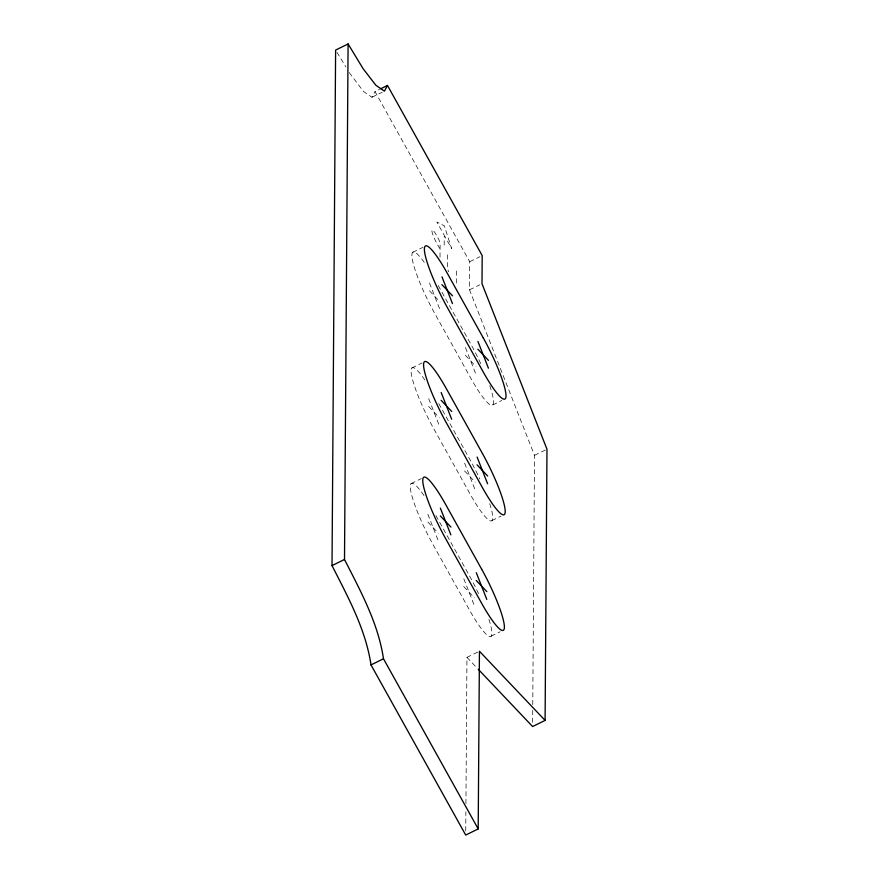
<?xml version="1.0" encoding="UTF-8"?>
<svg xmlns="http://www.w3.org/2000/svg" width="879" height="879" viewBox="0 0 879 879"><rect width="100%" height="100%" fill="white"/><g stroke="black" fill="none" stroke-linecap="round" stroke-linejoin="round"><path stroke-width="0.66" stroke-dasharray="4.39 3.3" d="M440.016 257.151L440.115 243.538A5.285 0.846 63.9 0 0 437.676 237.33L436.907 235.957A10.867 1.747 63.9 0 0 431.853 230.617A10.867 1.747 63.9 0 0 436.863 243.384L439.555 248.219M444.181 245.098L444.247 235.286L436.841 221.991L444.313 225.826L451.641 248.581L444.763 236.22M447.389 254.778L447.301 267.029A9.746 1.56 63.9 0 0 448.609 271.765M456.421 271.007L456.344 283.258A9.746 1.56 63.9 0 1 455.003 283.236M465.738 830.952L465.881 811.811M465.936 803.615L466.958 657.371L478.297 651.8M532.762 704.617L534.498 455.355L469.518 289.839L469.716 261.711L375.003 91.57L379.541 89.35M532.641 722.428L532.729 710.1M349.26 72.572L363.39 91.394L371.949 97.272L375.003 91.57M371.949 97.272L382.156 92.262M412.701 252.339L422.92 247.329M469.716 261.711L479.934 256.701M469.518 289.839L479.736 284.829M411.899 367.971L422.107 362.961M492.734 404.944L501.81 400.483M411.086 483.604L421.305 478.594M534.498 455.355L546.98 449.235M491.921 520.577L500.997 516.116M491.119 636.209L500.195 631.748M429.446 290.784L440.06 301.958M465.376 355.325L475.978 366.499M428.644 406.417L439.247 417.591M464.573 470.957L475.176 482.131M427.842 522.049L438.445 533.223M463.76 586.59L474.363 597.753M466.958 657.371L477.275 668.238M336.976 52.322L345.854 66.947M438.203 285.488L470.792 344.052A49.301 7.922 63.9 0 1 481.692 365.697M438.72 403.505L469.99 459.684A49.301 7.922 63.9 0 1 479.824 479.011M435.918 515.555L469.177 575.305A49.301 7.922 63.9 0 1 479.549 595.808M465.43 347.546L475.924 374.278M429.501 283.005L440.005 309.749M464.617 463.178L475.121 489.911M428.699 398.637L439.192 425.37M463.815 578.8L474.308 605.543M427.886 514.27L438.39 541.003M489.724 503.678A49.301 7.922 63.9 0 1 469.749 493.405L433.83 428.864A49.301 7.922 63.9 0 1 411.504 375.014A49.301 7.922 63.9 0 1 425.304 380.706M488.922 619.31A49.301 7.922 63.9 0 1 468.946 609.037L433.017 544.497A49.301 7.922 63.9 0 1 410.625 490.251A49.301 7.922 63.9 0 1 425.205 497.393M489.757 385.705A49.301 7.922 63.9 0 1 490.779 405.076A49.301 7.922 63.9 0 1 470.562 377.772L434.633 313.243A49.301 7.922 63.9 0 1 412.306 259.382A49.301 7.922 63.9 0 1 426.117 265.084"/><path stroke-width="1.32" d="M545.09 720.406L479.44 651.251L478.198 828.919L465.716 835.05L371.004 664.909C365.741 629.386 348.095 597.215 332.02 565.593L335.613 50.081L348.095 43.95L363.115 68.694L375.871 85.263L384.431 91.152L387.485 85.45L482.197 255.591L482 283.719L546.98 449.235L545.09 720.406L532.608 726.537L478.209 669.227M478.198 828.919L383.486 658.778C378.223 623.255 360.577 591.084 344.502 559.473L348.095 43.95M380.684 88.79L387.485 85.45M332.02 565.593L344.502 559.473M371.004 664.909L383.486 658.778M441.928 284.664L452.542 295.827M477.857 349.194L488.46 360.368M441.126 400.297L451.729 411.46M477.044 464.826L487.658 476M440.313 515.918L450.927 527.092M476.242 580.459L486.845 591.633M477.912 341.415L488.405 368.147M441.983 276.874L452.487 303.618M477.099 457.047L487.603 483.78M441.181 392.506L451.674 419.25M476.297 572.679L486.79 599.412M440.368 508.139L450.872 534.871M483.274 337.921L447.356 273.38A49.301 7.922 63.9 0 0 424.37 249.175A49.301 7.922 63.9 0 0 447.114 307.112L483.043 371.641A49.301 7.922 63.9 0 0 506.018 395.847A49.301 7.922 63.9 0 0 483.274 337.921M482.472 453.553L446.543 389.012A49.301 7.922 63.9 0 0 423.568 364.807A49.301 7.922 63.9 0 0 446.312 422.744L482.23 487.274A49.301 7.922 63.9 0 0 505.216 511.479A49.301 7.922 63.9 0 0 482.472 453.553M481.659 569.185L445.741 504.645A49.301 7.922 63.9 0 0 422.755 480.439A49.301 7.922 63.9 0 0 445.499 538.366L481.428 602.906A49.301 7.922 63.9 0 0 504.403 627.112A49.301 7.922 63.9 0 0 481.659 569.185"/></g></svg>
